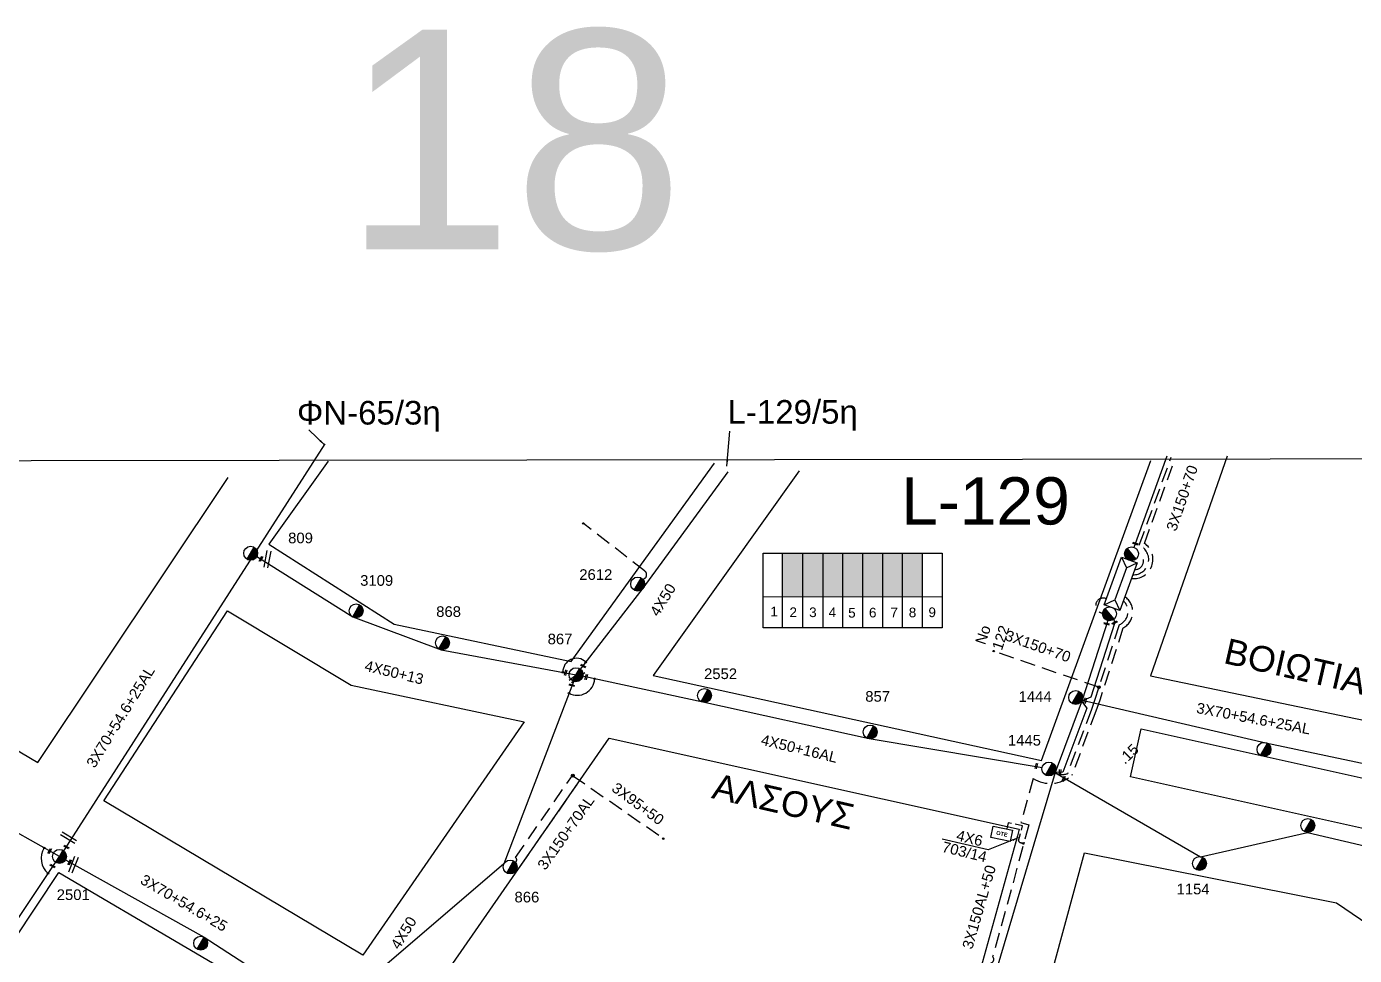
# Model space of a CAD drawing. Header units: millimetres. Extents: x 1421 to 13344, y 800 to 1949.
# Drawn here: x 11928.2 to 12153, y 1791.9 to 1949.1 of the extents above; entities that cross this region are included whole.
import ezdxf

# ---------------------------------------------------------------- set-up
doc = ezdxf.new("R2010")
doc.units = ezdxf.units.MM
doc.linetypes.add('DASHED', pattern=[19.05, 12.7, -6.35])
for name, color, linetype in [('Pillar OTE', 7, 'Continuous'), ('Άγνωστα', 7, 'Continuous'), ('Γυμνά εναέρια ΧΤ και ΦΟΠ (3Φ)   4x50+16AL', 7, 'Continuous'), ('Εναέρια παροχή ΧΤ 4x16', 7, 'SYN_LINE'), ('Επιγραφές - Σχήματα', 7, 'Continuous'), ('Καλωδια ΧΤ  3X95+50', 7, 'Continuous'), ('Καλώδια ΧΤ   3x150+50CU', 7, 'DASHED'), ('Καλώδια ΧΤ   3x150+70AL', 7, 'DASHED'), ('Μηχανική τομή', 7, 'Continuous'), ('Στύλος ΦΜ', 7, 'Continuous'), ('Στύλος ΦΜ @ 1', 7, 'Continuous'), ('Συνδέσεις', 7, 'Continuous'), ('Συνεστραμμένα ΧΤ   3x70+54.6+25 AL', 7, 'SYN_LINE'), ('Τομή', 7, 'Continuous'), ('Υποσταθμός εναέριος 2 στύλων', 7, 'Continuous'), ('Υποσταθμός πόλεως', 7, 'Continuous'), ('Υπόβαθρο ΔΕΗ', 7, 'Continuous'), ('Υπόγεια Καλώδια Δικτύου ΧΤ   .15', 7, 'DASHED'), ('Υπόγεια καλώδια Παροχών ΧΤ   4x6', 7, 'DASHED')]:
    doc.layers.add(name, color=color, linetype=linetype)
doc.styles.add('arial', font='ARIAL.TTF')
doc.styles.get("Standard").update_dxf_attribs({"font": 'ARIAL.TTF'})
doc.linetypes.add('SYN_LINE', pattern='A,0.5,-0.0001,["/\\/\\/\\/",Standard,S=0.1,R=0,X=0,Y=-0.05],-0.25', length=0.7501)
doc.dimstyles.new('ISO-25', dxfattribs={"dimtxt": 2.5, "dimasz": 2.5, "dimexe": 1.25, "dimexo": 0.625, "dimtad": 1, "dimtxsty": 'Standard', "dimcen": 2.5, "dimadec": 0, "dimazin": 0, "dimtfac": 1, "dimtmove": 0, "dimatfit": 3, "dimfxl": 1, "dimarcsym": 0})

# ---------------------------------------------------------------- blocks, each defined once
blk = doc.blocks.new('ΥΠΑΡΧΩΝ ΤΣΙΜΕΝΤΕΝΙΟΣ ΣΤΥΛΟΣ')
at = {"layer": 'Στύλος ΦΜ'}
blk.add_hatch(color=7, dxfattribs=at).paths.add_polyline_path([(-1.29, -2.28, 0.574793), (2.62, 0, 0.268822), (1.3, 2.27)])
at = {"layer": 'Στύλος ΦΜ', "color": 7}
blk.add_line((-1.29, -2.28), (1.3, 2.27), dxfattribs=at)
blk.add_circle((0, 0), 2.62, dxfattribs=at)
at = {"layer": 'Στύλος ΦΜ', "flags": 4}
for tag, p in [('ΑΡΙΘΜΟΣ', (-4.68, 8.05)), ('ΤΥΠΟΣ', (-4.91, 3.03))]:
    blk.add_attdef(tag, p, '', height=4, dxfattribs=at)
blk = doc.blocks.new('ΥΠΟΣΤΑΘΜΟΣ ΕΝΑΕΡΙΟΣ ΕΠΙ 2 ΣΤΥΛΩΝ')
at = {"layer": 'Υποσταθμός εναέριος 2 στύλων', "linetype": 'Continuous'}
for points in [[(-11.97, -2.11, 0.574793), (-8.45, -0.07, 0.268822), (-9.64, 1.98)], [(9.68, -2.15, 0.574793), (13.19, -0.1, 0.268822), (12.01, 1.95)]]:
    blk.add_hatch(color=256, dxfattribs=at).paths.add_polyline_path(points)
for p, q in [((-11.97, -2.11), (-9.64, 1.98)), ((9.68, -2.15), (12.01, 1.95))]:
    blk.add_line(p, q, dxfattribs=at)
for centre in [(-10.81, -0.07), (10.84, -0.1)]:
    blk.add_circle(centre, 2.36, dxfattribs=at)
at = {"layer": 'Υποσταθμός πόλεως', "linetype": 'Continuous', "ltscale": 40}
blk.add_lwpolyline([(-8.57, 2.82), (8.57, 2.82), (8.57, -2.82), (-8.57, -2.82)], close=True, dxfattribs=at)
for points in [[(-5.75, 0), (-8.57, 2.82)], [(-8.57, -2.82), (-5.75, 0)], [(-5.75, 0), (5.75, 0)], [(5.75, 0), (8.57, 2.82)], [(8.57, -2.82), (5.75, 0)]]:
    blk.add_lwpolyline(points, dxfattribs=at)
at = {"layer": 'Υποσταθμός εναέριος 2 στύλων', "ltscale": 40, "flags": 1}
for tag, p in [('ΜΕΤΑΣΧΗΜΑΤΙΣΜΟΣ', (14.09, 2.51)), ('ΙΣΧΥΣ', (14.07, -0.28)), ('ΑΡΙΘΜΟΣ', (14.19, -3))]:
    blk.add_attdef(tag, p, '', height=1.8, dxfattribs=at)
blk = doc.blocks.new('ΜΗΧΑΝΙΚΗ ΤΟΜΗ')
at = {"layer": 'Μηχανική τομή', "ltscale": 40}
for p, q in [((-1.89, 0.78), (1.89, 0.78)), ((1.89, 0), (-1.89, 0))]:
    blk.add_line(p, q, dxfattribs=at)
blk = doc.blocks.new('ΤΟΜΗ')
at = {"layer": 'Τομή', "ltscale": 40}
for p, q in [((-5.68, 0), (5.68, 0)), ((5.68, -2.33), (-5.68, -2.33))]:
    blk.add_line(p, q, dxfattribs=at)
blk = doc.blocks.new('_ΣΥΝΔΕΣΗ')
at = {"layer": 'Συνδέσεις', "linetype": 'SYN_LINE', "ltscale": 40}
blk.add_hatch(color=256, dxfattribs=at).paths.add_polyline_path([(0.5, -0.01, 1), (-0.5, -0.01, 1)])
at = {"layer": 'Συνδέσεις'}
blk.add_circle((0, -0.01), 0.5, dxfattribs=at)
blk = doc.blocks.new('PILLAR ΟΤΕ')
at = {"layer": 'Pillar OTE', "ltscale": 40}
blk.add_lwpolyline([(-3.31, 2.02), (3.39, 2.02), (3.39, -1.99), (-3.31, -1.99)], close=True, dxfattribs=at)
at = {"layer": 'Pillar OTE', "insert": (-1.81, 0.71), "char_height": 1.3575, "width": 109.961, "attachment_point": 1}
blk.add_mtext('{\\fArial|b1|i0|c161|p34;OTE}', dxfattribs=at)

msp = doc.modelspace()

# ---------------------------------------------------------------- hatches: boundary and pattern name
at = {"layer": 'Pillar OTE', "ltscale": 40}
h = msp.add_hatch(color=256, dxfattribs=at)
h.dxf.hatch_style = 1
h.paths.add_polyline_path([(12097.10798, 1810.99785), (12096.69499, 1810.93182), (12097.01394, 1810.65384)])
at = {"layer": 'Καλώδια ΧΤ   3x150+50CU', "linetype": 'DASHED', "ltscale": 0.2}
h = msp.add_hatch(color=2, dxfattribs=at)
h.dxf.hatch_style = 1
h.paths.add_polyline_path([(12059.66507, 1860.00127), (12056.22519, 1860.00149), (12056.22473, 1852.64089), (12059.66461, 1852.63755)])
h = msp.add_hatch(color=30, dxfattribs=at)
h.dxf.hatch_style = 1
h.paths.add_polyline_path([(12063.10464, 1860.00105), (12059.66507, 1860.00127), (12059.66461, 1852.63755), (12063.10417, 1852.63421)])
h = msp.add_hatch(color=133, dxfattribs=at)
h.dxf.hatch_style = 1
h.paths.add_polyline_path([(12066.40219, 1860.00085), (12063.10464, 1860.00105), (12063.10417, 1852.63421), (12066.40173, 1852.63101)])
h = msp.add_hatch(color=1, dxfattribs=at)
h.dxf.hatch_style = 1
h.paths.add_polyline_path([(12069.78819, 1860.00064), (12066.40219, 1860.00085), (12066.40173, 1852.63101), (12069.78773, 1852.62772)])
h = msp.add_hatch(color=85, dxfattribs=at)
h.dxf.hatch_style = 1
h.paths.add_polyline_path([(12073.18483, 1860.00042), (12069.78819, 1860.00064), (12069.78773, 1852.62772), (12073.18437, 1852.62442)])
h = msp.add_hatch(color=6, dxfattribs=at)
h.dxf.hatch_style = 1
h.paths.add_polyline_path([(12076.52188, 1860.00021), (12073.18483, 1860.00042), (12073.18437, 1852.62442), (12076.52142, 1852.62118)])
h = msp.add_hatch(color=5, dxfattribs=at)
h.dxf.hatch_style = 1
h.paths.add_polyline_path([(12079.91026, 1860), (12076.52188, 1860.00021), (12076.52142, 1852.62118), (12079.9098, 1852.61789)])

# ---------------------------------------------------------------- linework, layer by layer
at = {"layer": 'Pillar OTE', "ltscale": 40}
for points in [[(12052.89649, 1847.36141), (12052.89728, 1860.00169), (12083.23036, 1859.99979), (12083.22957, 1847.33204), (12052.89649, 1847.36233)], [(12056.2244, 1847.35901), (12056.22519, 1860.00149)], [(12059.66428, 1847.35558), (12059.66507, 1860.00127)], [(12063.10384, 1847.35214), (12063.10464, 1860.00105)], [(12066.4014, 1847.34885), (12066.40219, 1860.00085)], [(12069.7874, 1847.34547), (12069.78819, 1860.00064)], [(12073.18404, 1847.34207), (12073.18483, 1860.00042)], [(12076.52109, 1847.33874), (12076.52188, 1860.00021)], [(12079.90947, 1847.33536), (12079.91026, 1860)], [(12052.89682, 1852.64413), (12083.2299, 1852.61467)], [(12097.01394, 1810.65384), (12096.69499, 1810.93182), (12097.10798, 1810.99785), (12097.01394, 1810.65384)]]:
    msp.add_lwpolyline(points, dxfattribs=at)
at = {"layer": 'Άγνωστα', "color": 1, "linetype": 'DASHED', "ltscale": 0.2}
msp.add_lwpolyline([(12032.52222, 1855.5676, 0.691718736), (12032.85621, 1856.97128), (12022.49159, 1864.99324)], format="xyb", dxfattribs=at)
at = {"layer": 'Γυμνά εναέρια ΧΤ και ΦΟΠ (3Φ)   4x50+16AL', "color": 85, "linetype": 'Continuous', "ltscale": 0.2}
msp.add_lwpolyline([(12115.73735, 1860.96913), (12121.36285, 1876.45209)], dxfattribs=at)
at = {"layer": 'Γυμνά εναέρια ΧΤ και ΦΟΠ (3Φ)   4x50+16AL', "color": 1, "linetype": 'Continuous', "ltscale": 0.2}
msp.add_lwpolyline([(11967.18693, 1859.42935), (11983.41626, 1849.1779), (11998.41533, 1843.64092), (12021.23253, 1839.39595), (12032.63035, 1854.06723), (12046.99131, 1873.75147)], dxfattribs=at)
at = {"layer": 'Γυμνά εναέρια ΧΤ και ΦΟΠ (3Φ)   4x50+16AL', "color": 2, "linetype": 'Continuous', "ltscale": 0.2}
msp.add_lwpolyline([(12111.29945, 1848.57148), (12106.93954, 1835.10773), (12102.3462, 1822.86584), (12092.32633, 1789.08621), (12082.84668, 1756.27814)], dxfattribs=at)
at = {"layer": 'Γυμνά εναέρια ΧΤ και ΦΟΠ (3Φ)   4x50+16AL', "color": 133, "linetype": 'Continuous', "ltscale": 0.2}
msp.add_lwpolyline([(12100.15207, 1823.61254), (12070.87547, 1828.53501), (12042.68445, 1834.74063), (12021.23253, 1839.39595), (12009.02629, 1807.37609), (11978.9439, 1781.58995), (11945.67228, 1735.98596)], dxfattribs=at)
at = {"layer": 'Γυμνά εναέρια ΧΤ και ΦΟΠ (3Φ)   4x50+16AL', "color": 30, "linetype": 'Continuous', "ltscale": 0.2}
msp.add_lwpolyline([(12102.32109, 1822.82285), (12127.00538, 1808.59278), (12145.12504, 1812.70624), (12161.23946, 1808.8843), (12172.40172, 1801.95678)], dxfattribs=at)
at = {"layer": 'Καλωδια ΧΤ  3X95+50', "color": 133, "linetype": 'DASHED', "ltscale": 0.2}
msp.add_lwpolyline([(12020.62697, 1822.36349), (12036.11828, 1811.613)], dxfattribs=at)
at = {"layer": 'Καλώδια ΧΤ   3x150+50CU', "linetype": 'DASHED', "ltscale": 0.2}
for points in [[(12117.29223, 1861.14896), (12117.29223, 1861.14896)], [(12011.78624, 1806.93509), (12021.42049, 1820.81791)]]:
    msp.add_lwpolyline(points, dxfattribs=at)
at = {"layer": 'Καλώδια ΧΤ   3x150+50CU', "color": 5, "linetype": 'DASHED', "ltscale": 0.2}
msp.add_lwpolyline([(12114.17479, 1852.61436, -0.55655466), (12113.84928, 1847.26775), (12109.91191, 1835.10883), (12109.25563, 1833.21441), (12105.17949, 1822.35093, -0.329171104), (12098.62339, 1821.81572), (12096.56701, 1814.3553), (12097.92988, 1813.97963), (12091.78328, 1791.68016, -0.602356218), (12091.45066, 1790.57585)], format="xyb", dxfattribs=at)
at = {"layer": 'Καλώδια ΧΤ   3x150+50CU', "color": 85, "linetype": 'DASHED', "ltscale": 0.2}
msp.add_arc((12115.88711, 1858.65134), 1.44699, 268.6663527, 66.2209027, dxfattribs=at)
at = {"layer": 'Καλώδια ΧΤ   3x150+50CU', "color": 2, "linetype": 'DASHED', "ltscale": 0.2}
msp.add_arc((12110.49694, 1851.11034), 1.26546, 64.3705105, 265.3355933, dxfattribs=at)
at = {"layer": 'Καλώδια ΧΤ   3x150+70AL', "color": 1, "linetype": 'DASHED', "ltscale": 0.2}
msp.add_lwpolyline([(12115.30144, 1855.69527, 0.786060996), (12117.47135, 1861.64195), (12122.67869, 1875.974)], format="xyb", dxfattribs=at)
at = {"layer": 'Καλώδια ΧΤ   3x150+70AL', "color": 6, "linetype": 'DASHED', "ltscale": 0.2}
msp.add_lwpolyline([(12115.53004, 1856.32042, 0.83748427), (12116.60587, 1861.30972), (12122.02077, 1876.21305)], format="xyb", dxfattribs=at)
at = {"layer": 'Καλώδια ΧΤ   3x150+70AL', "color": 30, "linetype": 'DASHED', "ltscale": 0.2}
msp.add_lwpolyline([(12109.77447, 1837.28115), (12091.83229, 1843.40208)], dxfattribs=at)
at = {"layer": 'Καλώδια ΧΤ   3x150+70AL', "color": 133, "linetype": 'DASHED', "ltscale": 0.2}
msp.add_lwpolyline([(12010.48552, 1807.55557, 0.839262175), (12010.99272, 1808.48067), (12020.62697, 1822.36349)], format="xyb", dxfattribs=at)
at = {"layer": 'Συνεστραμμένα ΧΤ   3x70+54.6+25 AL', "color": 173, "ltscale": 20}
msp.add_lwpolyline([(11933.61363, 1808.17702), (11978.72973, 1878.46516)], dxfattribs=at)
at = {"layer": 'Συνεστραμμένα ΧΤ   3x70+54.6+25 AL', "color": 133, "linetype": 'SYN_LINE', "ltscale": 15}
msp.add_lwpolyline([(12112.32322, 1848.81812), (12112.43141, 1848.08278), (12108.39474, 1835.61721), (12106.83509, 1834.9067), (12107.75045, 1833.75742), (12103.68147, 1822.91301), (12102.3462, 1822.86584)], dxfattribs=at)
at = {"layer": 'Συνεστραμμένα ΧΤ   3x70+54.6+25 AL', "color": 2, "ltscale": 20}
msp.add_lwpolyline([(12106.93954, 1835.10773), (12138.0249, 1827.89514), (12168.53246, 1821.44443), (12168.53246, 1821.44443)], dxfattribs=at)
at = {"layer": 'Συνεστραμμένα ΧΤ   3x70+54.6+25 AL', "color": 62, "ltscale": 20}
msp.add_lwpolyline([(11865.70784, 1707.47469), (11904.61189, 1764.8729), (11933.76303, 1808.63605), (11905.64357, 1824.41803)], dxfattribs=at)
at = {"layer": 'Συνεστραμμένα ΧΤ   3x70+54.6+25 AL', "color": 133, "linetype": 'SYN_LINE', "ltscale": 20}
msp.add_lwpolyline([(11934.77688, 1808.04181), (11958.25923, 1794.96484), (11977.95261, 1782.23076)], dxfattribs=at)
at = {"layer": 'Υπόβαθρο ΔΕΗ'}
for points in [[(12852.13968, 1876.87501), (10837.93673, 1874.16224)], [(11979.25609, 1875.57901), (11969.22955, 1861.50571), (11990.42668, 1847.94332), (12020.41555, 1841.61683), (12044.68506, 1875.2343)], [(12059.02549, 1873.90345), (12034.27566, 1839.2924), (12100.08367, 1824.89106), (12118.5429, 1875.69603)], [(12131.47004, 1876.4044), (12118.5111, 1839.23585), (12178.45933, 1826.72652), (12176.66304, 1817.7548), (12169.60619, 1818.9083), (12168.06651, 1809.80842), (12173.58369, 1803.40005), (12248.12968, 1804.80989), (12255.96248, 1845.24815), (12157.26195, 1874.01475)], [(11893.80174, 1872.10957), (11882.98237, 1852.40814), (11930.10859, 1824.5432), (11962.35084, 1872.76452)], [(11962.21934, 1850.19817), (11983.16809, 1837.63861), (12012.45749, 1831.44844), (11985.14017, 1791.91674), (11941.26001, 1818.0238), (11962.21934, 1850.19817)], [(12116.92494, 1830.22795), (12163.65651, 1819.83506), (12161.85436, 1811.73169), (12115.12279, 1822.12459), (12116.92494, 1830.22795)], [(12090.99981, 1809.74808), (12083.24135, 1811.57364)], [(12107.32386, 1809.24258), (12150.03026, 1800.77946), (12158.13636, 1795.25615), (12167.70366, 1760.64753), (12166.49291, 1756.56368), (12127.89489, 1755.98522), (12095.28056, 1764.829), (12107.32386, 1809.24258)], [(11906.92686, 1765.68371), (11933.65109, 1805.93616), (11976.67857, 1780.6074), (11945.46422, 1737.08441), (11906.92686, 1765.68371)]]:
    msp.add_lwpolyline(points, dxfattribs=at)
msp.add_lwpolyline([(12000.40176, 1790.53021), (12026.85088, 1828.64303), (12096.25759, 1813.23275), (12095.97346, 1812.10974), (12083.60011, 1767.40444), (12002.0413, 1785.38747, -0.575990378), (12000.40176, 1790.53021, -1.204196076)], format="xyb", dxfattribs=at)
for centre, radius, start, end in [((12021.32199, 1839.86254), 2.32066, 46.8262491, 181.2740497), ((12021.41345, 1838.91987), 3.00196, 242.6558119, 355.9312961), ((11934.10851, 1808.2938), 3.42746, 148.5337278, 228.3276668)]:
    msp.add_arc(centre, radius, start, end, dxfattribs=at)
at = {"layer": 'Υπόγεια Καλώδια Δικτύου ΧΤ   .15', "color": 30, "linetype": 'DASHED', "ltscale": 0.2}
msp.add_lwpolyline([(12113.92124, 1851.92101, -0.547143657), (12113.1925, 1847.83632), (12109.15332, 1835.36302), (12108.50304, 1833.48592), (12104.43048, 1822.63197, -0.196963123), (12102.32109, 1822.82285)], format="xyb", dxfattribs=at)
at = {"layer": 'Υπόγεια καλώδια Παροχών ΧΤ   4x6', "color": 5, "linetype": 'DASHED', "ltscale": 0.1}
msp.add_lwpolyline([(12096.69499, 1810.93182, -0.255584906), (12096.14393, 1811.26358), (12096.83555, 1813.80155), (12094.38331, 1814.34602), (12094.179, 1813.31872)], format="xyb", dxfattribs=at)

# ---------------------------------------------------------------- block references
at = {"layer": 'Pillar OTE', "xscale": 0.4999999999999999, "yscale": 0.4999999999999999, "zscale": 0.4999999999999999, "rotation": 348.3241732071912}
msp.add_blockref('PILLAR ΟΤΕ', (12093.28311, 1812.46161), dxfattribs=at)
at = {"layer": 'Μηχανική τομή'}
for p, xscale, yscale, zscale, rotation in [((12115.92082, 1861.51051), 0.25, 0.25, 0.25, 340.7069601920782), ((11967.97389, 1858.95661), 0.249999999999919, 0.249999999999919, 0.249999999999919, 61.63257456084761), ((12112.49236, 1848.12889), 0.249999999999919, 0.249999999999919, 0.249999999999919, 29.19022910559595), ((12111.04488, 1847.92796), 0.2499999999999999, 0.2499999999999999, 0.2499999999999999, 345.9780521669882), ((12019.56978, 1839.70529), 0.249999999999919, 0.249999999999919, 0.249999999999919, 75.12734010392704), ((12022.40259, 1840.81073), 0.25, 0.25, 0.25, 330.6554950531459), ((12023.05717, 1839.00346), 0.249999999999919, 0.249999999999919, 0.249999999999919, 75.12734010392704), ((12020.49329, 1837.51933), 0.25, 0.25, 0.25, 344.8043858557165), ((12107.54416, 1834.96744), 0.249999999999919, 0.249999999999919, 0.249999999999919, 76.77985742858266), ((12099.27733, 1823.91911), 0.249999999999919, 0.249999999999919, 0.249999999999919, 75.12734010392704), ((12103.29898, 1822.86258), 0.249999999999919, 0.249999999999919, 0.249999999999919, 87.81897882039318), ((12103.87446, 1821.71054), 0.249999999999919, 0.249999999999919, 0.249999999999919, 68.45138536945211), ((11934.89191, 1810.16851), 0.2500000000002005, 0.2500000000002005, 0.2500000000002005, 331.5446991727721), ((11932.20987, 1809.4861), 0.249999999999919, 0.249999999999919, 0.249999999999919, 61.16480834444039), ((11935.59243, 1807.58764), 0.249999999999919, 0.249999999999919, 0.249999999999919, 61.16480834444039), ((11932.54664, 1806.93566), 0.2500000000002005, 0.2500000000002005, 0.2500000000002005, 331.5446991727721)]:
    msp.add_blockref('ΜΗΧΑΝΙΚΗ ΤΟΜΗ', p, dxfattribs=dict(at, xscale=xscale, yscale=yscale, zscale=zscale, rotation=rotation))
at = {"layer": 'Στύλος ΦΜ @ 1', "ltscale": 40}
ref = msp.add_blockref('ΥΠΑΡΧΩΝ ΤΣΙΜΕΝΤΕΝΙΟΣ ΣΤΥΛΟΣ', (11966.13666, 1859.96232), dxfattribs=dict(at, xscale=0.4499999999998181, yscale=0.4499999999998181, zscale=0.4499999999998181))
ref.add_attrib('ΤΥΠΟΣ', '809', (11972.48858, 1861.65436), dxfattribs={"layer": 'Στύλος ΦΜ', "height": 1.8, "flags": 4})
ref = msp.add_blockref('ΥΠΑΡΧΩΝ ΤΣΙΜΕΝΤΕΝΙΟΣ ΣΤΥΛΟΣ', (11983.9973, 1850.20237), dxfattribs=dict(at, xscale=0.4499999999998181, yscale=0.4499999999998181, zscale=0.4499999999998181))
ref.add_attrib('ΤΥΠΟΣ', '3109', (11984.67936, 1854.46051), dxfattribs={"layer": 'Στύλος ΦΜ', "height": 1.8, "flags": 4})
ref = msp.add_blockref('ΥΠΑΡΧΩΝ ΤΣΙΜΕΝΤΕΝΙΟΣ ΣΤΥΛΟΣ', (12031.67229, 1854.75226), dxfattribs=dict(at, xscale=0.4499999999998181, yscale=0.4499999999998181, zscale=0.4499999999998181))
ref.add_attrib('ΤΥΠΟΣ', '2612', (12021.78464, 1855.45458), dxfattribs={"layer": 'Στύλος ΦΜ', "height": 1.8, "flags": 4})
ref = msp.add_blockref('ΥΠΑΡΧΩΝ ΤΣΙΜΕΝΤΕΝΙΟΣ ΣΤΥΛΟΣ', (11998.61095, 1844.80233), dxfattribs=dict(at, xscale=0.4499999999998181, yscale=0.4499999999998181, zscale=0.4499999999998181))
ref.add_attrib('ΤΥΠΟΣ', '868', (11997.55902, 1849.18988), dxfattribs={"layer": 'Στύλος ΦΜ', "height": 1.8, "flags": 4})
ref = msp.add_blockref('ΥΠΑΡΧΩΝ ΤΣΙΜΕΝΤΕΝΙΟΣ ΣΤΥΛΟΣ', (12021.23027, 1839.39724), dxfattribs=dict(at, xscale=0.4499999999998181, yscale=0.4499999999998181, zscale=0.4499999999998181))
ref.add_attrib('ΤΥΠΟΣ', '867', (12016.42896, 1844.55157), dxfattribs={"layer": 'Στύλος ΦΜ', "height": 1.8, "flags": 4})
ref = msp.add_blockref('ΥΠΑΡΧΩΝ ΤΣΙΜΕΝΤΕΝΙΟΣ ΣΤΥΛΟΣ', (12042.9801, 1835.88069), dxfattribs=dict(at, xscale=0.4499999999998181, yscale=0.4499999999998181, zscale=0.4499999999998181))
ref.add_attrib('ΤΥΠΟΣ', '2552', (12042.91444, 1838.65645), dxfattribs={"layer": 'Στύλος ΦΜ', "height": 1.8, "flags": 4})
ref = msp.add_blockref('ΥΠΑΡΧΩΝ ΤΣΙΜΕΝΤΕΝΙΟΣ ΣΤΥΛΟΣ', (12071.03725, 1829.70162), dxfattribs=dict(at, xscale=0.4499999999998181, yscale=0.4499999999998181, zscale=0.4499999999998181))
ref.add_attrib('ΤΥΠΟΣ', '857', (12070.2129, 1834.82793), dxfattribs={"layer": 'Στύλος ΦΜ', "height": 1.8, "flags": 4})
ref = msp.add_blockref('ΥΠΑΡΧΩΝ ΤΣΙΜΕΝΤΕΝΙΟΣ ΣΤΥΛΟΣ', (12105.84704, 1835.54771), dxfattribs=dict(at, xscale=0.4499999999998181, yscale=0.4499999999998181, zscale=0.4499999999998181))
ref.add_attrib('ΤΥΠΟΣ', '1444', (12096.17501, 1834.80379), dxfattribs={"layer": 'Στύλος ΦΜ', "height": 1.8, "flags": 4})
ref = msp.add_blockref('ΥΠΑΡΧΩΝ ΤΣΙΜΕΝΤΕΝΙΟΣ ΣΤΥΛΟΣ', (12101.31687, 1823.43822), dxfattribs=dict(at, xscale=0.4499999999998181, yscale=0.4499999999998181, zscale=0.4499999999998181))
ref.add_attrib('ΤΥΠΟΣ', '1445', (12094.36748, 1827.40008), dxfattribs={"layer": 'Στύλος ΦΜ', "height": 1.8, "flags": 4})
at = {"layer": 'Στύλος ΦΜ @ 1', "ltscale": 40, "xscale": 0.4499999999998181, "yscale": 0.4499999999998181, "zscale": 0.4499999999998181}
for p in [(12137.73596, 1826.75336), (12145.16869, 1813.8832), (11957.67367, 1793.94295)]:
    msp.add_blockref('ΥΠΑΡΧΩΝ ΤΣΙΜΕΝΤΕΝΙΟΣ ΣΤΥΛΟΣ', p, dxfattribs=at)
at = {"layer": 'Στύλος ΦΜ @ 1', "ltscale": 40}
ref = msp.add_blockref('ΥΠΑΡΧΩΝ ΤΣΙΜΕΝΤΕΝΙΟΣ ΣΤΥΛΟΣ', (11933.76076, 1808.63734), dxfattribs=dict(at, xscale=0.4499999999998181, yscale=0.4499999999998181, zscale=0.4499999999998181))
ref.add_attrib('ΤΥΠΟΣ', '2501', (11933.30029, 1801.25559), dxfattribs={"layer": 'Στύλος ΦΜ', "height": 1.8, "flags": 4})
ref = msp.add_blockref('ΥΠΑΡΧΩΝ ΤΣΙΜΕΝΤΕΝΙΟΣ ΣΤΥΛΟΣ', (12010.07821, 1806.84637), dxfattribs=dict(at, xscale=0.4499999999998181, yscale=0.4499999999998181, zscale=0.4499999999998181))
ref.add_attrib('ΤΥΠΟΣ', '866', (12010.81808, 1800.84833), dxfattribs={"layer": 'Στύλος ΦΜ', "height": 1.8, "flags": 4})
ref = msp.add_blockref('ΥΠΑΡΧΩΝ ΤΣΙΜΕΝΤΕΝΙΟΣ ΣΤΥΛΟΣ', (12126.79675, 1807.43363), dxfattribs=dict(at, xscale=0.4499999999998181, yscale=0.4499999999998181, zscale=0.4499999999998181))
ref.add_attrib('ΤΥΠΟΣ', '1154', (12122.92359, 1802.2185), dxfattribs={"layer": 'Στύλος ΦΜ', "height": 1.8, "flags": 4})
at = {"layer": 'Συνδέσεις'}
for p, xscale, yscale, zscale in [((12022.46643, 1865.01271), 0.25, 0.25, 0.25), ((12022.86569, 1841.49815), 0.25, 0.25, 0.25), ((12091.958, 1843.40026), 0.25, 0.25, 0.25), ((12019.00191, 1839.81094), 0.25, 0.25, 0.25), ((12024.40784, 1838.70687), 0.25, 0.25, 0.25), ((12109.77447, 1837.28115), 0.4777242751394019, 0.4777242751394019, 0.4777242751394019), ((12020.04424, 1836.27878), 0.25, 0.25, 0.25), ((12020.68322, 1822.32446), 0.4777242751394019, 0.4777242751394019, 0.4777242751394019), ((11931.18506, 1810.08292), 0.25, 0.25, 0.25), ((12036.00041, 1811.65516), 0.25, 0.25, 0.25), ((11931.82969, 1805.73363), 0.25, 0.25, 0.25)]:
    msp.add_blockref('_ΣΥΝΔΕΣΗ', p, dxfattribs=dict(at, xscale=xscale, yscale=yscale, zscale=zscale))
at = {"layer": 'Τομή'}
for p, xscale, yscale, zscale, rotation in [((11969.25153, 1858.91015), 0.2499999999999668, 0.2499999999999668, 0.2499999999999668, 258.7366222514592), ((12021.57846, 1838.87307), 0.2499999999999669, 0.2499999999999669, 0.2499999999999669, 217.1583724673388), ((11935.44314, 1812.05076), 0.25, 0.25, 0.25, 329.5333948226192), ((11936.3957, 1807.14031), 0.2499999999998873, 0.2499999999998873, 0.2499999999998873, 248.1909067709115)]:
    msp.add_blockref('ΤΟΜΗ', p, dxfattribs=dict(at, xscale=xscale, yscale=yscale, zscale=zscale, rotation=rotation))
at = {"layer": 'Υποσταθμός εναέριος 2 στύλων', "xscale": 0.5, "yscale": 0.5, "zscale": 0.5, "rotation": 249.9132524422631}
msp.add_blockref('ΥΠΟΣΤΑΘΜΟΣ ΕΝΑΕΡΙΟΣ ΕΠΙ 2 ΣΤΥΛΩΝ', (12113.47195, 1854.79112), dxfattribs=at)

# ---------------------------------------------------------------- texts
at = {"ltscale": 40, "insert": (11981.75746, 1948.58587), "char_height": 37.162172, "width": 427.7952412, "attachment_point": 1, "style": 'arial'}
msp.add_mtext('18', dxfattribs=at)
at = {"ltscale": 30, "char_height": 1.63441, "width": 11.2572904, "attachment_point": 1}
for s, insert in [('1', (12054.14265, 1850.92273)), ('2', (12057.38112, 1850.78927)), ('3', (12060.7117, 1850.78927)), ('4', (12064.01521, 1850.78927)), ('5', (12067.31872, 1850.70809)), ('6', (12070.83885, 1850.73515)), ('7', (12074.4673, 1850.73515)), ('8', (12077.58125, 1850.76221)), ('9', (12080.91184, 1850.78927))]:
    msp.add_mtext(s, dxfattribs=dict(at, insert=insert))
at = {"ltscale": 40, "char_height": 4, "width": 67.4273804, "attachment_point": 1, "rotation": 347.1097923, "style": 'arial'}
for s, insert in [('{\\H1.083x;BOIΩTIAΣ}', (12131.66508, 1845.62726)), ('{\\H1.083x;ΑΛΣΟΥΣ}', (12045.00385, 1822.76508))]:
    msp.add_mtext(s, dxfattribs=dict(at, insert=insert))
at = {"layer": 'Άγνωστα', "color": 7, "char_height": 1.8, "attachment_point": 1}
for s, insert, rotation in [('3X150+70', (12121.13256, 1864.14523), 71.0665338), ('4X50', (12033.62508, 1850.05675), 58.3673681), ('3X150+70', (12094.32173, 1847.00832), 340.5210108), ('4X50+13', (11985.73226, 1841.85392), 346.3533382), ('3X95+50', (12028.18169, 1821.29386), 323.5946031), ('3X150AL+50', (12086.58872, 1793.2974), 73.9126326), ('3X70+54.6+25', (11948.19367, 1805.71194), 329.6488766), ('4X50', (11989.72478, 1793.6714), 58.3673681)]:
    msp.add_mtext_dynamic_manual_height_columns(s, width=1.8, gutter_width=12.5, heights=[0.04535], dxfattribs=dict(at, insert=insert, rotation=rotation))
at = {"layer": 'Άγνωστα', "color": 7}
note = msp.add_mtext_dynamic_manual_height_columns('No ', width=1.8, gutter_width=1.69204, heights=[0.04535, 0], dxfattribs=dict(at, insert=(12087.68109, 1841.60249), char_height=1.8, attachment_point=1, rotation=71.5484124))
for column, words in zip(note.columns.linked_columns, ['122']):
    column.text = words
at = {"layer": 'Γυμνά εναέρια ΧΤ και ΦΟΠ (3Φ)   4x50+16AL', "color": 7, "insert": (12052.84666, 1829.3208), "char_height": 1.8, "attachment_point": 1, "rotation": 346.3533382}
msp.add_mtext_dynamic_manual_height_columns('4X50+16AL', width=1.8, gutter_width=12.5, heights=[0.04535], dxfattribs=at)
at = {"layer": 'Εναέρια παροχή ΧΤ 4x16', "color": 7, "char_height": 1.8, "attachment_point": 1, "rotation": 346.2880025}
for s, insert in [('4X6', (12085.93327, 1813.13631)), ('703/14', (12083.49524, 1811.19474))]:
    msp.add_mtext_dynamic_manual_height_columns(s, width=1.8, gutter_width=12.5, heights=[0.04535], dxfattribs=dict(at, insert=insert))
at = {"layer": 'Επιγραφές - Σχήματα', "ltscale": 0.2, "char_height": 4, "width": 19.6718533, "attachment_point": 1}
for s, insert in [('ΦΝ-65/3η', (11973.983, 1885.75462)), ('L-129/5η', (12046.89633, 1885.89778))]:
    msp.add_mtext(s, dxfattribs=dict(at, insert=insert))
at = {"layer": 'Καλώδια ΧΤ   3x150+70AL', "color": 7, "insert": (12014.56361, 1807.21159), "char_height": 1.8, "attachment_point": 1, "rotation": 54.8192641}
msp.add_mtext_dynamic_manual_height_columns('3X150+70AL', width=1.8, gutter_width=12.5, heights=[0.04535], dxfattribs=at)
at = {"layer": 'Συνεστραμμένα ΧΤ   3x70+54.6+25 AL', "color": 7, "char_height": 1.8, "attachment_point": 1}
for insert, rotation in [((11938.2018, 1824.41232), 58.3673681), ((12126.51009, 1834.70782), 349.2165786)]:
    msp.add_mtext_dynamic_manual_height_columns('3X70+54.6+25AL', width=1.8, gutter_width=12.5, heights=[0.04535], dxfattribs=dict(at, insert=insert, rotation=rotation))
at = {"layer": 'Υπόβαθρο ΔΕΗ', "insert": (12076.28481, 1872.83003), "char_height": 8, "attachment_point": 1}
msp.add_mtext_dynamic_manual_height_columns('L-129', width=84.657329, gutter_width=12.5, heights=[0], dxfattribs=at)
at = {"layer": 'Υπόγεια Καλώδια Δικτύου ΧΤ   .15', "color": 7, "insert": (12112.93289, 1825.41715), "char_height": 1.8, "attachment_point": 1, "rotation": 44.2826071}
msp.add_mtext_dynamic_manual_height_columns('.15', width=1.8, gutter_width=12.5, heights=[0.04535], dxfattribs=at)

# ---------------------------------------------------------------- leaders
at = {"layer": 'Επιγραφές - Σχήματα', "ltscale": 40}
for points in [[(11978.63321, 1878.31479), (11975.99566, 1880.8467)], [(12046.76766, 1874.72243), (12047.25241, 1880.65818)], [(12096.1066, 1811.76926), (12090.99981, 1809.74808)]]:
    msp.add_leader(points, dimstyle='ISO-25', override={"dimasz": 1, "dimtad": 0}, dxfattribs=at)

doc.saveas('drawing.dxf')
